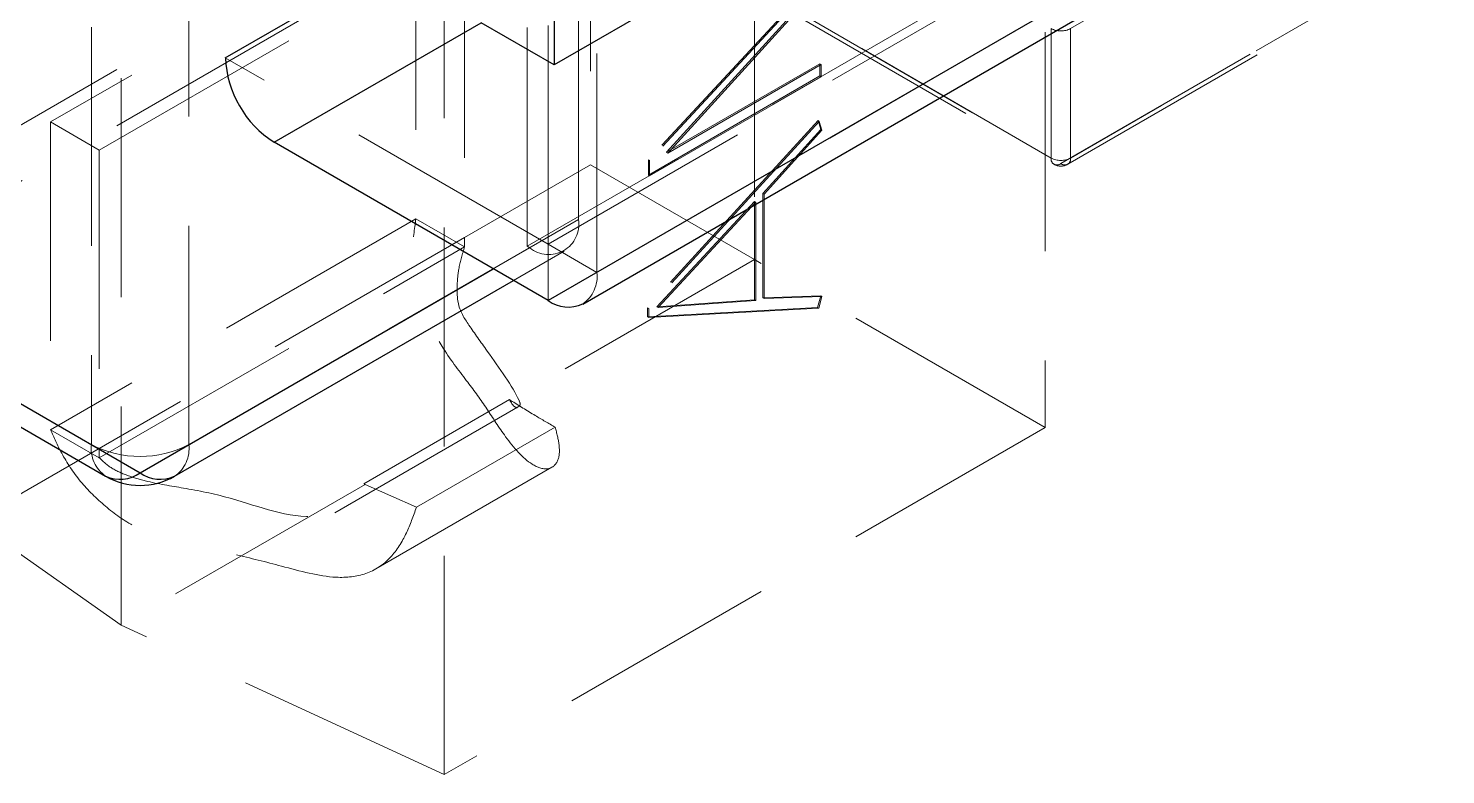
# Model space of a CAD drawing. Header units: millimetres. Extents: x 0 to 841, y 0 to 2287.
# Drawn here: x 575.05 to 583.28, y 203.89 to 208.22 of the extents above; entities that cross this region are included whole.
import ezdxf

# ---------------------------------------------------------------- set-up
doc = ezdxf.new("R2010")
doc.units = ezdxf.units.MM
doc.linetypes.add('HIDDEN', pattern=[1.905, 1.27, -0.635])

msp = doc.modelspace()

# ---------------------------------------------------------------- linework, layer by layer
at = {"color": 7, "linetype": 'HIDDEN', "lineweight": 18}
for p, q in [((575.4159, 215.8496), (575.4159, 205.8061)), ((575.9816, 205.8061), (575.9816, 215.8496)), ((579.2662, 214.2292), (579.2662, 206.8803)), ((575.5892, 204.7576), (575.5892, 212.1065)), ((580.9547, 212.0099), (580.9547, 205.9055)), ((577.4645, 203.8907), (577.4645, 209.9951)), ((577.9473, 206.9572), (577.9473, 209.5701)), ((581.1017, 208.221), (583.2796, 209.4783)), ((574.4635, 207.3476), (578.016, 209.3984)), ((582.1193, 209.3656), (577.9473, 206.9572)), ((578.0687, 206.9688), (578.0687, 209.4184)), ((578.2443, 207.1124), (578.2443, 209.3987)), ((578.0687, 206.9688), (582.1699, 209.3364)), ((578.3137, 209.2437), (574.7316, 207.1758)), ((578.3137, 209.2437), (578.3137, 207.4302)), ((578.3515, 206.8055), (578.3515, 209.2552)), ((582.4527, 209.1731), (578.3515, 206.8055)), ((579.3764, 209.1517), (580.9886, 208.221)), ((577.3004, 208.9037), (575.1791, 207.6791)), ((577.3004, 208.9037), (577.3004, 207.117)), ((575.462, 207.5158), (577.5833, 208.7404)), ((577.5833, 208.7404), (577.5833, 207.0085)), ((583.2796, 208.7271), (581.1017, 207.4698)), ((581.0451, 207.4371), (583.223, 208.6944)), ((581.0851, 207.4332), (583.263, 208.6904)), ((579.5917, 208.4741), (578.6502, 207.46)), ((579.5988, 208.4701), (578.6572, 207.456)), ((578.7562, 207.5029), (579.6409, 208.4754)), ((578.7632, 207.4988), (579.6479, 208.4714)), ((580.9886, 207.4698), (579.3764, 208.4005)), ((579.3929, 208.3639), (581.0051, 207.4332)), ((579.4329, 208.3678), (581.0451, 207.4371)), ((580.9886, 208.221), (580.9886, 207.4698)), ((581.1017, 207.4698), (581.1017, 208.221)), ((578.0687, 206.9688), (576.1937, 208.0512)), ((579.646, 208.0166), (578.7562, 207.5029)), ((579.653, 208.0125), (578.7632, 207.4988)), ((579.646, 207.9459), (579.646, 208.0166)), ((579.646, 208.0166), (579.653, 208.0125)), ((579.653, 207.9418), (579.653, 208.0125)), ((575.4159, 205.8061), (571.7389, 207.9288)), ((578.6502, 207.371), (579.646, 207.9459)), ((578.6572, 207.3669), (579.653, 207.9418)), ((579.646, 207.9459), (579.653, 207.9418)), ((575.1791, 207.6791), (575.1791, 205.8924)), ((575.1791, 207.6791), (575.462, 207.5158)), ((579.6354, 207.6866), (578.645, 206.6011)), ((579.6424, 207.6825), (578.6521, 206.5971)), ((579.3154, 207.264), (579.6509, 207.6349)), ((579.6354, 207.6866), (579.6424, 207.6825)), ((579.6509, 207.6349), (579.6354, 207.6866)), ((579.6579, 207.6308), (579.6424, 207.6825)), ((579.6509, 207.6349), (579.6579, 207.6308)), ((579.3225, 207.2599), (579.6579, 207.6308)), ((575.462, 207.5158), (575.462, 205.7839)), ((578.7562, 207.5029), (578.7632, 207.4988)), ((578.3137, 207.4302), (577.5833, 207.0085)), ((578.3137, 207.4302), (579.2662, 206.8803)), ((578.6502, 207.46), (578.6572, 207.456)), ((578.6502, 207.46), (578.6502, 207.371)), ((578.6572, 207.456), (578.6572, 207.3669)), ((578.6502, 207.371), (578.6572, 207.3669)), ((579.3154, 206.6586), (579.3154, 207.264)), ((579.3154, 207.264), (579.3225, 207.2599)), ((579.3225, 206.6545), (579.3225, 207.2599)), ((578.6993, 206.6056), (579.2661, 207.2176)), ((578.7064, 206.6015), (579.2732, 207.2135)), ((579.2661, 207.2176), (579.2732, 207.2135)), ((579.2661, 207.2176), (579.2661, 206.6465)), ((579.2732, 207.2135), (579.2732, 206.6424)), ((577.3004, 207.117), (575.1791, 205.8924)), ((578.2443, 207.1124), (575.9816, 205.8061)), ((577.5833, 206.9538), (577.3004, 207.117)), ((577.5833, 207.0085), (575.462, 205.7839)), ((577.5833, 207.0085), (577.5833, 206.9538)), ((575.462, 205.7292), (577.5833, 206.9538)), ((577.7493, 206.8266), (577.9615, 206.949)), ((577.8665, 206.7589), (578.1615, 206.9292)), ((577.9473, 206.9572), (577.9615, 206.949)), ((578.0687, 206.6422), (578.0687, 206.9688)), ((578.3515, 206.8055), (578.0687, 206.9688)), ((579.2662, 206.8803), (577.8504, 206.063)), ((580.9547, 205.9055), (579.2662, 206.8803)), ((579.6509, 206.6694), (579.3154, 206.6586)), ((579.3154, 206.6586), (579.3225, 206.6545)), ((579.6579, 206.6653), (579.3225, 206.6545)), ((579.6322, 206.6018), (579.6509, 206.6694)), ((579.6392, 206.5977), (579.6579, 206.6653)), ((579.6509, 206.6694), (579.6579, 206.6653)), ((578.645, 206.5472), (579.6322, 206.6018)), ((578.645, 206.6011), (578.6521, 206.5971)), ((578.645, 206.6011), (578.645, 206.5472)), ((578.6521, 206.5432), (579.6392, 206.5977)), ((578.6521, 206.5971), (578.6521, 206.5432)), ((579.2661, 206.6465), (578.6993, 206.6056)), ((578.6993, 206.6056), (578.7064, 206.6015)), ((579.2732, 206.6424), (578.7064, 206.6015)), ((579.2661, 206.6465), (579.2732, 206.6424)), ((579.6322, 206.6018), (579.6392, 206.5977)), ((578.645, 206.5472), (578.6521, 206.5432)), ((576.8295, 205.4108), (577.9028, 206.0304)), ((577.8436, 206.0678), (576.9975, 205.5793)), ((578.1092, 205.9075), (577.3036, 205.4424)), ((575.1791, 205.8924), (575.462, 205.7292)), ((580.9547, 205.9055), (577.4645, 203.8907)), ((575.462, 205.7839), (574.7316, 205.3623)), ((575.462, 205.7839), (575.462, 205.7292)), ((577.0683, 205.0855), (578.0904, 205.6755)), ((577.005, 205.575), (575.5892, 204.7576)), ((577.3036, 205.4424), (577.005, 205.575)), ((574.7316, 205.3623), (575.5892, 204.7576)), ((577.4645, 203.8907), (575.5892, 204.7576))]:
    msp.add_line(p, q, dxfattribs=at)
at = {"color": 7, "linetype": 'Continuous', "lineweight": 25}
for p, q in [((582.1699, 209.0098), (578.0687, 206.6422)), ((579.8, 208.99), (578.1029, 208.0103)), ((578.2686, 206.6224), (582.3699, 208.99)), ((576.1937, 208.0512), (577.3958, 208.7451)), ((578.1029, 208.3369), (578.1029, 208.0103)), ((576.4766, 207.5613), (577.6786, 208.2552)), ((578.1029, 208.0103), (577.6786, 208.2552)), ((571.8218, 207.7457), (575.4988, 205.623)), ((572.0218, 207.7655), (575.6987, 205.6428)), ((578.0687, 206.6422), (576.4766, 207.5613)), ((575.6987, 205.6428), (577.7493, 206.8266)), ((575.8987, 205.623), (577.8665, 206.7589))]:
    msp.add_line(p, q, dxfattribs=at)
at = {"color": 7, "linetype": 'HIDDEN', "lineweight": 18}
for centre, radius, start, end in [((581.0451, 208.3302), 0.123, 242.60968, 297.39033), ((581.023, 207.4642), 0.0349, 170.78596, 309.20328), ((581.0451, 207.579), 0.123, 242.60968, 297.39033), ((581.0451, 207.5024), 0.08, 240.00269, 299.99731), ((581.0672, 207.4642), 0.0349, 230.79673, 9.21404), ((578.0719, 207.0844), 0.1747, 230.79671, 9.21404), ((578.1555, 206.7839), 0.1972, 305.01334, 6.29885), ((575.6119, 205.7845), 0.1972, 173.70115, 234.98667), ((575.6987, 206.352), 0.6148, 242.60967, 297.39033), ((575.7913, 205.7819), 0.1918, 304.05635, 7.25583)]:
    msp.add_arc(centre, radius, start, end, dxfattribs=at)
at = {"color": 7, "linetype": 'Continuous', "lineweight": 25}
for centre, radius, start, end in [((576.8078, 208.0791), 0.6147, 182.60548, 237.39452), ((578.1858, 206.8058), 0.2012, 234.38242, 294.30712), ((575.5816, 205.8063), 0.2012, 245.69288, 305.61758), ((575.6987, 205.9694), 0.4, 240.00269, 299.99731), ((575.8159, 205.8063), 0.2012, 234.38242, 294.30712)]:
    msp.add_arc(centre, radius, start, end, dxfattribs=at)
at = {"color": 7, "linetype": 'HIDDEN', "lineweight": 18}
for points, knots in [([(578.1092, 205.9075), (578.1183, 205.8725), (578.1378, 205.7979), (578.1308, 205.7011), (578.0688, 205.6525), (577.9548, 205.6901), (577.8238, 205.8383), (577.7126, 206.0171), (577.5987, 206.1739), (577.4789, 206.3239), (577.3662, 206.5251), (577.3043, 206.7224), (577.2729, 206.928), (577.2916, 207.0562), (577.3004, 207.117)], [0, 0, 0, 0, 0.061108, 0.130136, 0.206542, 0.279471, 0.400853, 0.500921, 0.602941, 0.719465, 0.790615, 0.860987, 0.934084, 1, 1, 1, 1]), ([(577.9013, 206.0313), (577.9022, 206.0321), (577.9091, 206.038), (577.8777, 206.1232), (577.7408, 206.3097), (577.6137, 206.4916), (577.5418, 206.5977), (577.538, 206.7237), (577.5467, 206.8352), (577.5707, 206.913), (577.5833, 206.9538)], [0, 0, 0, 0, 0.010027, 0.070099, 0.422112, 0.610345, 0.76346, 0.840934, 0.916651, 1, 1, 1, 1]), ([(577.8504, 206.063), (577.8491, 206.0639), (577.8469, 206.0655), (577.8446, 206.0671), (577.8436, 206.0678)], [0, 0, 0, 0, 0.56, 1, 1, 1, 1]), ([(577.8436, 206.0678), (577.852, 206.0526), (577.867, 206.0254), (577.8833, 206.022), (577.8905, 206.0205)], [0, 0, 0, 0, 0.556366, 1, 1, 1, 1]), ([(577.8504, 206.063), (577.8976, 206.0334), (577.982, 205.9806), (578.0703, 205.9298), (578.1092, 205.9075)], [0, 0, 0, 0, 0.559982, 1, 1, 1, 1]), ([(577.3036, 205.4424), (577.2853, 205.3916), (577.2464, 205.2833), (577.1559, 205.1383), (577.0181, 205.0459), (576.7999, 205.0234), (576.54, 205.0972), (576.247, 205.171), (575.9605, 205.2282), (575.7002, 205.2971), (575.4941, 205.4444), (575.3452, 205.5914), (575.2392, 205.754), (575.1984, 205.8479), (575.1791, 205.8924)], [0, 0, 0, 0, 0.061108, 0.130136, 0.206542, 0.279471, 0.400853, 0.500921, 0.602941, 0.719465, 0.790615, 0.860987, 0.934084, 1, 1, 1, 1]), ([(575.462, 205.7292), (575.4839, 205.7083), (575.5256, 205.6684), (575.6311, 205.6228), (575.7795, 205.5804), (575.9844, 205.5506), (576.3053, 205.4833), (576.5846, 205.3664), (576.8123, 205.4003), (576.8883, 205.4373), (576.9514, 205.4986), (576.981, 205.5504), (576.9975, 205.5793)], [0, 0, 0, 0, 0.071632, 0.136705, 0.203289, 0.33488, 0.496652, 0.799182, 0.85081, 0.893863, 0.940949, 1, 1, 1, 1]), ([(576.9975, 205.5793), (576.9989, 205.5785), (577.0014, 205.577), (577.0039, 205.5756), (577.005, 205.575)], [0, 0, 0, 0, 0.56, 1, 1, 1, 1])]:
    msp.add_open_spline(points, degree=3, knots=knots, dxfattribs=at)

doc.saveas('drawing.dxf')
